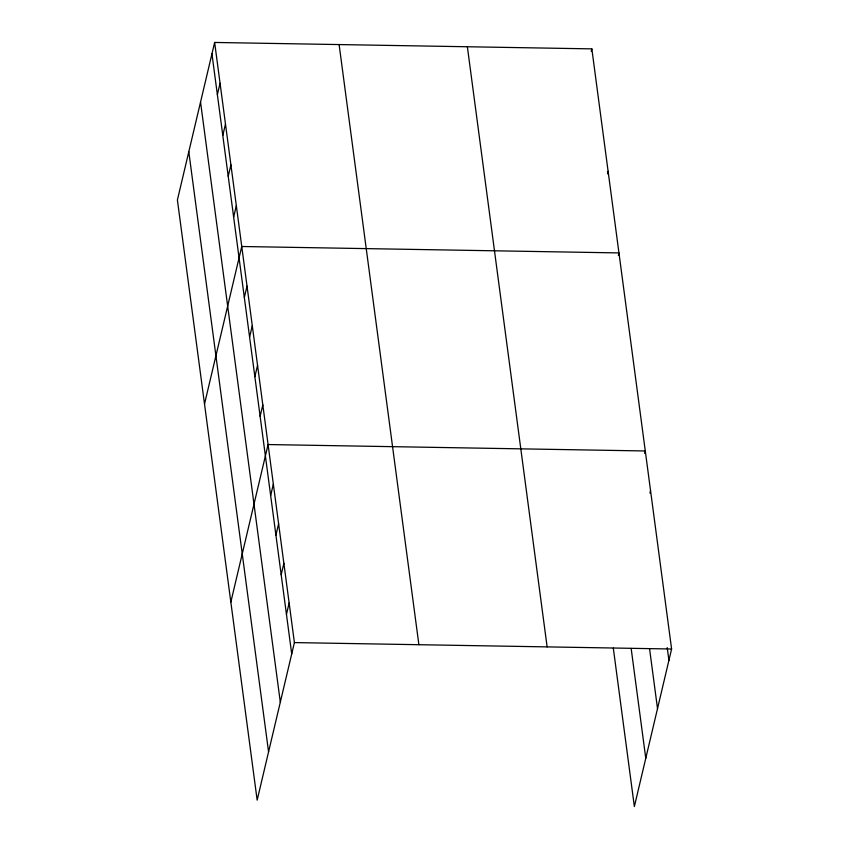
<?xml version="1.0" encoding="UTF-8"?>
<svg xmlns="http://www.w3.org/2000/svg" width="849" height="849" viewBox="0 0 849 849"><rect width="100%" height="100%" fill="white"/><g stroke="black" fill="none" stroke-linecap="round" stroke-linejoin="round"><path stroke-width="1.27" d="M214.638 42.45L177.399 199.993L257.162 800.129L294.401 642.587L214.638 42.45L591.838 48.871L671.601 649.007L634.362 806.55L613.307 648.116M217.376 94.632L220.061 83.255M222.799 135.447L225.484 124.071M228.222 176.252L230.907 164.876M233.645 217.057L236.33 205.691M204.513 404.039L241.753 246.497L618.953 252.917L618.359 255.443M244.332 297.479L247.027 286.102M249.595 337.085L252.291 325.719M254.859 376.701L257.555 365.325M260.123 416.307L262.819 404.931M230.843 602.09L268.082 444.547L645.282 450.968L644.688 453.493M270.661 495.529L273.346 484.153M275.925 535.135L278.61 523.759M281.189 574.741L283.874 563.375M286.453 614.358L289.138 602.981M591.233 51.396L591.838 48.871M607.513 173.822L608.107 171.296M649.952 493.099L650.546 490.573M294.401 642.587L671.601 649.007M667.218 647.607L668.916 660.384M649.538 648.562L657.519 708.618M631.157 648.434L645.771 758.316M467.364 46.748L547.127 646.896M339.112 44.572L418.886 644.709M211.942 53.827L291.716 653.963M200.544 102.06L280.319 702.197M188.796 151.759L268.571 751.896"/></g></svg>
